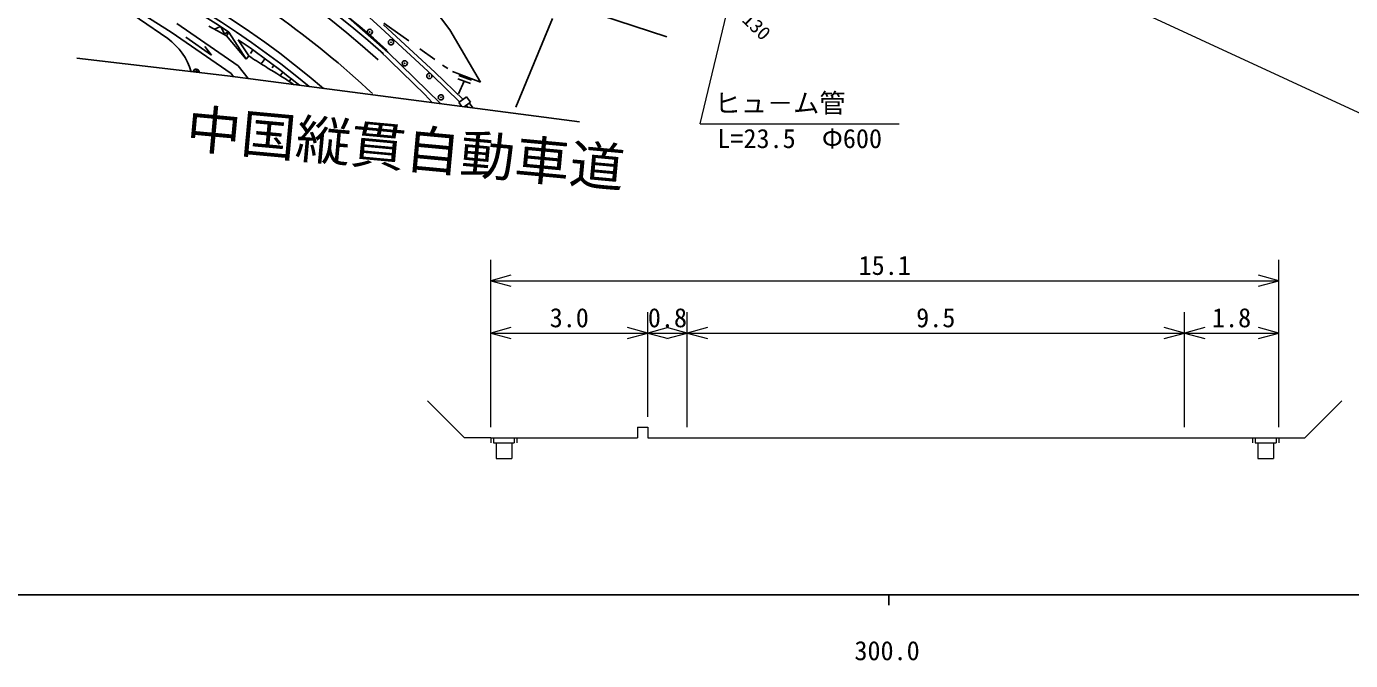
# Model space of a CAD drawing. Units: millimetres, scale not verified, with parts at other scales. Extents: x 40000 to 680000, y 20000 to 380000.
# Drawn here: x 285664 to 412101, y 198715 to 259286 of the extents above; entities that cross this region are included whole.
import ezdxf
from ezdxf.enums import TextEntityAlignment as Align

# ---------------------------------------------------------------- set-up
doc = ezdxf.new("R2010")
doc.units = ezdxf.units.MM
doc.header["$LTSCALE"] = 1000
doc.header["$PDMODE"] = 32
doc.header["$PDSIZE"] = 500
for name, color, linetype, lineweight in [('M-BGD', 7, 'Continuous', 25), ('M-STR-HTXT', 7, 'Continuous', 13), ('M-TTL-BAND', 7, 'Continuous', 25)]:
    doc.layers.add(name, color=color, linetype=linetype, lineweight=lineweight)
doc.styles.add('ＭＳ ゴシック', font='')
doc.styles.get('ＭＳ ゴシック').set_extended_font_data('MS Gothic')

msp = doc.modelspace()

# ---------------------------------------------------------------- linework, layer by layer
at = {"layer": 'M-BGD'}
for p, q in [((319496, 259164), (313981, 264231)), ((293739, 261878), (299167, 258128)), ((299167, 258128), (293739, 261878)), ((293791, 262358), (299485, 258757)), ((320174, 256840), (314241, 262090)), ((323411, 262498), (326083, 258980)), ((346818, 258295), (338920, 260874)), ((300028, 259576), (305884, 255511)), ((303630, 259015), (304183, 259276)), ((304257, 259228), (304613, 258474)), ((324674, 254929), (319762, 259454)), ((322170, 257914), (319804, 259606)), ((335911, 260032), (332380, 251568)), ((299485, 258757), (305204, 254788)), ((303343, 256546), (300878, 258257)), ((304566, 258572), (304971, 258763)), ((304985, 258753), (304750, 258398)), ((304750, 258398), (306654, 256151)), ((304985, 258753), (306654, 256151)), ((305891, 258022), (306886, 256477)), ((324404, 254644), (319496, 259164)), ((326083, 258980), (329032, 253966)), ((303343, 256546), (302692, 257363)), ((307291, 257045), (307047, 256701)), ((319310, 257057), (323700, 252788)), ((325194, 251912), (320174, 256840)), ((324649, 256141), (323241, 257148)), ((290469, 256243), (304862, 254557)), ((305884, 255511), (306835, 254300)), ((306654, 256151), (306886, 256477)), ((308074, 255713), (308441, 256211)), ((309111, 255337), (309291, 255575)), ((325887, 255256), (325399, 255605)), ((304862, 254557), (338489, 250182)), ((305204, 254788), (305445, 254481)), ((309846, 254552), (310137, 254927)), ((310795, 254095), (310949, 254288)), ((324404, 254644), (327042, 252067)), ((324674, 254929), (327358, 252308)), ((329032, 253966), (326331, 254989)), ((326843, 254288), (328052, 253839)), ((326956, 254591), (328164, 254141)), ((327448, 254064), (326924, 252858)), ((323700, 252788), (324394, 252016)), ((327679, 252553), (326965, 252009)), ((326965, 252009), (327242, 251646)), ((328050, 252066), (327461, 251617)), ((327660, 251769), (327802, 251573)), ((327679, 252553), (328050, 252066)), ((327944, 251985), (328287, 251510))]:
    msp.add_line(p, q, dxfattribs=at)
for points in [[(303086, 259317), (303918, 258858), (304750, 258398)], [(306886, 256477), (307072, 256355), (307259, 256234), (307445, 256112), (307631, 255991), (307818, 255871), (308005, 255751), (308193, 255631), (308381, 255512), (308569, 255393), (308758, 255276), (309029, 255109), (309301, 254944), (309573, 254778), (309845, 254612), (310116, 254445), (310385, 254275), (310652, 254102), (310916, 253926), (311177, 253745), (311194, 253733)]]:
    msp.add_lwpolyline(points, dxfattribs=at)
for centre, radius, start, end in [((257368, 187019), 92750, 48.14768, 86.85327), ((257368, 187019), 93500, 48.14768, 86.85327), ((257368, 187019), 86500, 50.26997, 86.85327), ((257368, 187019), 87250, 49.49959, 86.85327), ((257368, 187019), 94000, 48.14768, 56.42373), ((257368, 187019), 86100, 56.42373, 62.78993), ((257368, 187019), 90000, 47.02817, 54.51384), ((295505, 253184), 6152, 16.80897, 53.47087), ((257368, 187019), 86000, 50.80043, 55.65141), ((301868, 254908), 300, 353.32057, 173.32057), ((301868, 254908), 150, 353.32057, 173.32057)]:
    msp.add_arc(centre, radius, start, end, dxfattribs=at)
for p in [(318449, 258763), (320469, 257777), (321789, 255768), (324137, 254556), (325239, 252513)]:
    msp.add_point(p, dxfattribs=at)
at = {"layer": 'M-STR-HTXT'}
for p, q in [((350000, 250000), (364359, 309844)), ((415328, 249892), (367444, 272078)), ((350000, 250000), (369000, 250000)), ((330000, 221000), (330000, 237000)), ((405250, 221000), (405250, 237000)), ((331932, 235518), (330000, 235000)), ((405250, 235000), (403318, 235518)), ((330000, 235000), (405250, 235000)), ((330000, 235000), (331932, 234482)), ((403318, 234482), (405250, 235000)), ((345000, 222000), (345000, 232000)), ((348750, 221000), (348750, 232000)), ((396250, 221000), (396250, 232000)), ((331932, 230518), (330000, 230000)), ((345000, 230000), (343068, 230518)), ((346932, 230518), (345000, 230000)), ((348750, 230000), (346818, 230518)), ((350682, 230518), (348750, 230000)), ((396250, 230000), (394318, 230518)), ((398182, 230518), (396250, 230000)), ((405250, 230000), (403318, 230518)), ((330000, 230000), (345000, 230000)), ((330000, 230000), (331932, 229482)), ((343068, 229482), (345000, 230000)), ((345000, 230000), (348750, 230000)), ((345000, 230000), (346932, 229482)), ((346818, 229482), (348750, 230000)), ((348750, 230000), (396250, 230000)), ((348750, 230000), (350682, 229482)), ((394318, 229482), (396250, 230000)), ((396250, 230000), (405250, 230000)), ((396250, 230000), (398182, 229482)), ((403318, 229482), (405250, 230000)), ((327500, 220000), (323964, 223536)), ((407750, 220000), (411286, 223536)), ((344000, 221000), (344000, 220000)), ((344000, 221000), (345000, 221000)), ((345000, 221000), (345000, 220000)), ((330000, 220000), (327500, 220000)), ((330000, 220000), (344000, 220000)), ((330000, 220000), (330000, 219500)), ((330250, 220000), (330250, 219500)), ((330250, 219500), (332250, 219500)), ((330500, 219500), (330500, 218000)), ((332000, 219500), (332000, 218000)), ((332250, 220000), (332250, 219500)), ((332500, 220000), (332500, 219500)), ((345000, 220000), (348750, 220000)), ((348750, 220000), (396250, 220000)), ((396250, 220000), (405250, 220000)), ((402750, 220000), (402750, 219500)), ((403000, 220000), (403000, 219500)), ((403000, 219500), (405000, 219500)), ((403250, 219500), (403250, 218000)), ((404750, 219500), (404750, 218000)), ((405000, 220000), (405000, 219500)), ((405250, 220000), (407750, 220000)), ((405250, 220000), (405250, 219500)), ((330500, 218000), (332000, 218000)), ((403250, 218000), (404750, 218000))]:
    msp.add_line(p, q, dxfattribs=at)
msp.add_arc((351417, 89482), 186281, 94.39235, 117.01304, dxfattribs=at)
at = {"layer": 'M-TTL-BAND'}
for p, q in [((40000, 205000), (579000, 205000)), ((368000, 205000), (368000, 204000))]:
    msp.add_line(p, q, dxfattribs=at)

# ---------------------------------------------------------------- texts
at = {"layer": 'M-BGD', "style": 'ＭＳ ゴシック', "width": 1.05}
for s, height, rotation, p in [('130', 1320, 315.939, (353642, 259529)), ('中国縦貫自動車道', 3666, 354.728, (300682, 246676))]:
    msp.add_text(s, height=height, rotation=rotation, dxfattribs=at).set_placement(p, align=Align.BOTTOM_LEFT)
at = {"layer": 'M-STR-HTXT', "style": 'ＭＳ ゴシック'}
for s, p in [('ヒュ－ム管', (351375, 250500)), ('15.1', (365125, 235000)), ('3.0', (335625, 230000)), ('0.8', (345000, 230000)), ('9.5', (370625, 230000)), ('1.8', (398875, 230000))]:
    msp.add_text(s, height=1833, dxfattribs=at).set_placement(p, align=Align.BOTTOM_LEFT)
msp.add_text('L=23.5\u3000Φ600', height=1833, dxfattribs=at).set_placement((359500, 249500), align=Align.TOP_CENTER)
at = {"layer": 'M-TTL-BAND', "style": 'ＭＳ ゴシック'}
msp.add_text('300.0', height=1833, dxfattribs=at).set_placement((367844, 198195), align=Align.BOTTOM_CENTER)

doc.saveas('drawing.dxf')
